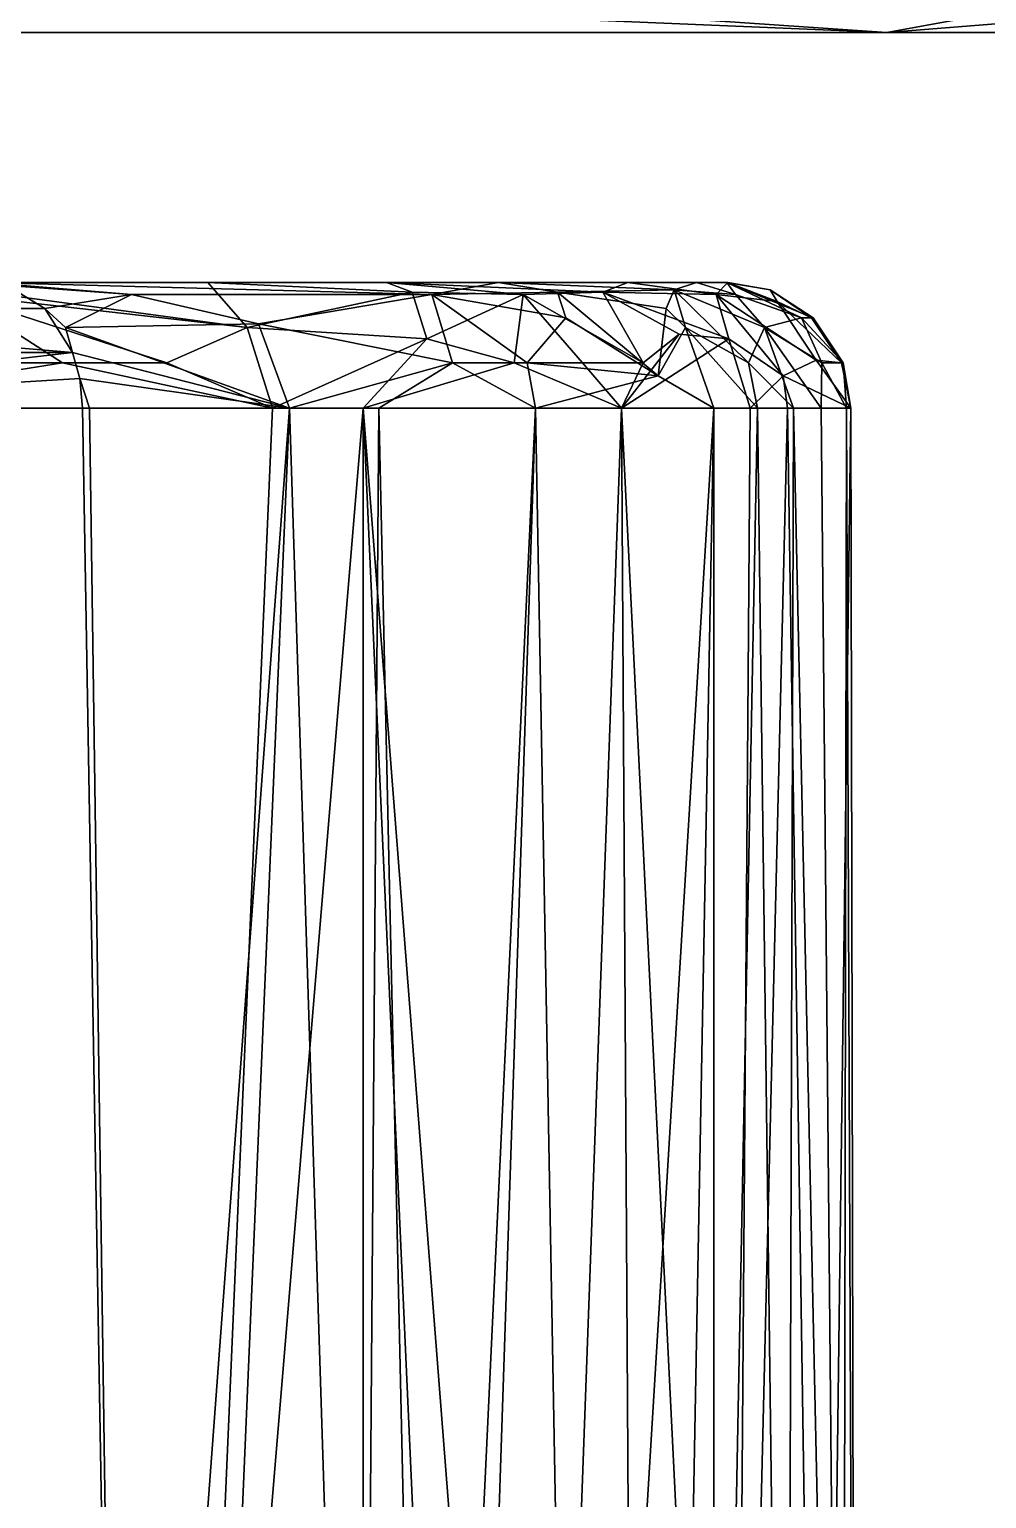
# Model space of a CAD drawing. Extents: x -30 to 83, y -53 to 60.
# Drawn here: x 11.24 to 12.003, y -10.468 to -9.298 of the extents above; entities that cross this region are included whole.
import ezdxf

# ---------------------------------------------------------------- set-up
doc = ezdxf.new("R2010")
doc.units = 0
doc.header["$MEASUREMENT"] = 0

msp = doc.modelspace()

# ---------------------------------------------------------------- linework, layer by layer
for points in [[(63.169998, -40), (-9.17, -40), (63.169998, 60)], [(-9.17, 60), (63.169998, 60), (-9.17, -40)], [(-7.187, 58, 2), (-7.187, -40, 2), (61.187, -40, 2)], [(61.187, 58, 2), (-7.187, 58, 2), (61.187, -40, 2)], [(-30, -1, 38), (30, -1, 38), (-30, -17, 38)], [(30, -17, 38), (-30, -17, 38), (30, -1, 38)], [(30, -2.998, 39.998001), (-30, -2.998, 39.998001), (-30, -15.003, 39.998001)], [(-30, -15.003, 39.998001), (30, -15.003, 39.998001), (30, -2.998, 39.998001)], [(5, -15, 40), (5, -3, 40), (75, -15, 40)], [(75, -3, 40), (75, -15, 40), (5, -3, 40)], [(9.998001, -13.003, 41.998001), (21.252998, -13.003, 41.998001), (21.252998, -7.997999, 41.998001)], [(9.998001, -13.003, 41.998001), (21.252998, -7.997999, 41.998001), (9.998001, -7.997999, 41.998001)], [(12.45645, -9.300889, 55.82663), (11.954181, -9.227969, 55.281662), (12.40958, -9.19136, 55.564041)], [(11.954181, -9.227969, 55.281662), (12.45645, -9.300889, 55.82663), (11.856, -9.285819, 55.314171)], [(11.92339, -9.300889, 65.54615), (12.6092, -9.300889, 65.051941), (12.91115, -9.222079, 64.993118)], [(12.284801, -9.234869, 65.492706), (11.92339, -9.300889, 65.54615), (12.91115, -9.222079, 64.993118)], [(11.92339, -9.300889, 65.54615), (12.284801, -9.234869, 65.492706), (11.58002, -9.27745, 65.868347)], [(11.12532, -9.300889, 55.016499), (10.622001, -9.247659, 54.67461), (11.34986, -9.269609, 55.000359)], [(11.92339, -9.300889, 65.54615), (10.86974, -9.256469, 66.227882), (10.82551, -9.300889, 66.111122)], [(11.92339, -9.300889, 65.54615), (11.58002, -9.27745, 65.868347), (10.86974, -9.256469, 66.227882)], [(12.45645, -9.300889, 55.82663), (11.12532, -9.300889, 55.016499), (11.34986, -9.269609, 55.000359)], [(11.856, -9.285819, 55.314171), (12.45645, -9.300889, 55.82663), (11.34986, -9.269609, 55.000359)], [(10.82551, -9.300889, 66.111122), (9.70201, -9.300889, 62.79063), (11.92339, -9.300889, 65.54615)], [(9.964021, -9.300889, 62.657131), (11.92339, -9.300889, 65.54615), (9.70201, -9.300889, 62.79063)], [(10.360741, -9.300889, 58.63155), (9.964021, -9.300889, 58.343311), (12.45645, -9.300889, 55.82663)], [(12.45645, -9.300889, 55.82663), (9.964021, -9.300889, 58.343311), (11.12532, -9.300889, 55.016499)], [(10.360741, -9.300889, 62.368889), (11.92339, -9.300889, 65.54615), (9.964021, -9.300889, 62.657131)], [(10.56867, -9.300889, 58.839481), (10.360741, -9.300889, 58.63155), (12.989381, -9.300889, 56.30484)], [(12.6092, -9.300889, 65.051941), (10.360741, -9.300889, 62.368889), (13.07431, -9.300889, 64.596634)], [(11.92339, -9.300889, 65.54615), (10.360741, -9.300889, 62.368889), (12.6092, -9.300889, 65.051941)], [(12.45645, -9.300889, 55.82663), (12.989381, -9.300889, 56.30484), (10.360741, -9.300889, 58.63155)], [(10.56867, -9.300889, 62.160961), (13.07431, -9.300889, 64.596634), (10.360741, -9.300889, 62.368889)], [(10.56867, -9.300889, 62.160961), (10.856911, -9.300889, 61.76424), (13.07431, -9.300889, 64.596634)], [(10.856911, -9.300889, 59.236198), (10.56867, -9.300889, 58.839481), (13.72134, -9.300889, 57.218578)], [(13.337211, -9.300889, 56.692822), (13.72134, -9.300889, 57.218578), (10.56867, -9.300889, 58.839481)], [(12.989381, -9.300889, 56.30484), (13.337211, -9.300889, 56.692822), (10.56867, -9.300889, 58.839481)], [(13.72134, -9.300889, 57.218578), (14.01441, -9.300889, 57.703011), (10.856911, -9.300889, 59.236198)], [(10.990411, -9.300889, 59.498211), (10.856911, -9.300889, 59.236198), (14.01441, -9.300889, 57.703011)], [(13.07431, -9.300889, 64.596634), (10.856911, -9.300889, 61.76424), (14.19392, -9.300889, 63.061588)], [(10.990411, -9.300889, 61.502232), (14.19392, -9.300889, 63.061588), (10.856911, -9.300889, 61.76424)], [(11.141951, -9.300889, 61.035851), (14.19392, -9.300889, 63.061588), (10.990411, -9.300889, 61.502232)], [(10.990411, -9.300889, 59.498211), (14.01441, -9.300889, 57.703011), (11.141951, -9.300889, 59.964592)], [(14.01441, -9.300889, 57.703011), (14.374761, -9.300889, 57.998539), (11.141951, -9.300889, 59.964592)], [(11.18795, -9.300889, 60.255032), (11.141951, -9.300889, 59.964592), (14.374761, -9.300889, 57.998539)], [(11.18795, -9.300889, 60.745411), (14.19392, -9.300889, 63.061588), (11.141951, -9.300889, 61.035851)], [(11.18795, -9.300889, 60.255032), (14.374761, -9.300889, 57.998539), (11.18795, -9.300889, 60.745411)], [(11.18795, -9.300889, 60.745411), (14.374761, -9.300889, 57.998539), (14.19392, -9.300889, 63.061588)], [(10.553878, -9.5, 59.000187), (10.776504, -9.5, 59.437122), (11.382459, -9.5, 58.733051)], [(11.147848, -9.5, 58.365673), (10.553878, -9.5, 59.000187), (11.382459, -9.5, 58.733051)], [(10.776504, -9.5, 61.259197), (11.613916, -9.5, 61.412865), (10.867374, -9.5, 60.97953)], [(10.867374, -9.5, 59.716793), (11.524714, -9.5, 59.027435), (10.776504, -9.5, 59.437122)], [(10.776504, -9.5, 61.259197), (11.205951, -9.5, 62.250385), (11.613916, -9.5, 61.412865)], [(11.524714, -9.5, 59.027435), (11.382459, -9.5, 58.733051), (10.776504, -9.5, 59.437122)], [(10.860798, -9.52066, 62.759132), (11.252698, -9.52066, 62.289379), (11.222575, -9.50237, 62.264252)], [(11.613916, -9.5, 61.412865), (11.771729, -9.5, 60.770161), (10.867374, -9.5, 60.97953)], [(10.867374, -9.5, 59.716793), (10.944081, -9.5, 60.201134), (11.716928, -9.5, 59.613789)], [(11.716928, -9.5, 59.613789), (11.524714, -9.5, 59.027435), (10.867374, -9.5, 59.716793)], [(10.944081, -9.5, 60.49519), (10.867374, -9.5, 60.97953), (11.771729, -9.5, 60.770161)], [(11.796527, -9.5, 60.262283), (11.716928, -9.5, 59.613789), (10.944081, -9.5, 60.201134)], [(11.771729, -9.5, 60.770161), (11.795798, -9.5, 60.480377), (10.944081, -9.5, 60.49519)], [(11.795798, -9.5, 60.480377), (11.796527, -9.5, 60.262283), (10.944081, -9.5, 60.49519)], [(10.944081, -9.5, 60.201134), (10.944081, -9.5, 60.49519), (11.796527, -9.5, 60.262283)], [(11.382459, -9.5, 58.733051), (11.413692, -9.53572, 58.630966), (11.147848, -9.5, 58.365673)], [(11.413692, -9.53572, 58.630966), (11.181902, -9.50937, 58.340656), (11.147848, -9.5, 58.365673)], [(11.178275, -9.56397, 58.250622), (11.181902, -9.50937, 58.340656), (11.266734, -9.56397, 58.371067)], [(11.181902, -9.50937, 58.340656), (11.413692, -9.53572, 58.630966), (11.34989, -9.56397, 58.495251)], [(11.266734, -9.56397, 58.371067), (11.181902, -9.50937, 58.340656), (11.34989, -9.56397, 58.495251)], [(11.205951, -9.5, 62.250385), (11.222575, -9.50237, 62.264252), (11.321712, -9.50937, 62.151382)], [(11.613916, -9.5, 61.412865), (11.205951, -9.5, 62.250385), (11.560813, -9.50937, 61.69537)], [(11.560813, -9.50937, 61.69537), (11.205951, -9.5, 62.250385), (11.321712, -9.50937, 62.151382)], [(11.252698, -9.52066, 62.289379), (11.321712, -9.50937, 62.151382), (11.222575, -9.50237, 62.264252)], [(11.252698, -9.52066, 62.289379), (11.269011, -9.53572, 62.293884), (11.321712, -9.50937, 62.151382)], [(11.422913, -9.53272, 62.039558), (11.321712, -9.50937, 62.151382), (11.269011, -9.53572, 62.293884)], [(11.321712, -9.50937, 62.151382), (11.422913, -9.53272, 62.039558), (11.560813, -9.50937, 61.69537)], [(11.382459, -9.5, 58.733051), (11.524714, -9.5, 59.027435), (11.545348, -9.50762, 58.978474)], [(11.545348, -9.50762, 58.978474), (11.413692, -9.53572, 58.630966), (11.382459, -9.5, 58.733051)], [(11.545348, -9.50762, 58.978474), (11.55691, -9.54477, 58.892017), (11.413692, -9.53572, 58.630966)], [(11.422913, -9.53272, 62.039558), (11.577359, -9.56397, 61.783955), (11.560813, -9.50937, 61.69537)], [(11.545348, -9.50762, 58.978474), (11.524714, -9.5, 59.027435), (11.633546, -9.50937, 59.180969)], [(11.716928, -9.5, 59.613789), (11.697072, -9.50762, 59.392506), (11.524714, -9.5, 59.027435)], [(11.697072, -9.50762, 59.392506), (11.633546, -9.50937, 59.180969), (11.524714, -9.5, 59.027435)], [(11.633546, -9.50937, 59.180969), (11.55691, -9.54477, 58.892017), (11.545348, -9.50762, 58.978474)], [(11.626404, -9.56397, 59.024456), (11.55691, -9.54477, 58.892017), (11.633546, -9.50937, 59.180969)], [(11.613916, -9.5, 61.412865), (11.560813, -9.50937, 61.69537), (11.661066, -9.50762, 61.418648)], [(11.560813, -9.50937, 61.69537), (11.667571, -9.52819, 61.499146), (11.661066, -9.50762, 61.418648)], [(11.667571, -9.52819, 61.499146), (11.560813, -9.50937, 61.69537), (11.636727, -9.56397, 61.646805)], [(11.577359, -9.56397, 61.783955), (11.636727, -9.56397, 61.646805), (11.560813, -9.50937, 61.69537)], [(11.613916, -9.5, 61.412865), (11.661066, -9.50762, 61.418648), (11.753839, -9.50587, 61.063526)], [(11.613916, -9.5, 61.412865), (11.753839, -9.50587, 61.063526), (11.771729, -9.5, 60.770161)], [(11.626404, -9.56397, 59.024456), (11.633546, -9.50937, 59.180969), (11.680858, -9.56397, 59.163635)], [(11.633546, -9.50937, 59.180969), (11.697072, -9.50762, 59.392506), (11.729224, -9.56397, 59.305042)], [(11.680858, -9.56397, 59.163635), (11.633546, -9.50937, 59.180969), (11.729224, -9.56397, 59.305042)], [(11.747651, -9.52066, 61.213654), (11.753839, -9.50587, 61.063526), (11.661066, -9.50762, 61.418648)], [(11.667571, -9.52819, 61.499146), (11.741103, -9.57412, 61.366585), (11.661066, -9.50762, 61.418648)], [(11.661066, -9.50762, 61.418648), (11.741103, -9.57412, 61.366585), (11.747651, -9.52066, 61.213654)], [(11.697072, -9.50762, 59.392506), (11.716928, -9.5, 59.613789), (11.787313, -9.50937, 59.748875)], [(11.757961, -9.54101, 59.452053), (11.697072, -9.50762, 59.392506), (11.797566, -9.54477, 59.595673)], [(11.787313, -9.50937, 59.748875), (11.797566, -9.54477, 59.595673), (11.697072, -9.50762, 59.392506)], [(11.757961, -9.54101, 59.452053), (11.729224, -9.56397, 59.305042), (11.697072, -9.50762, 59.392506)], [(11.796527, -9.5, 60.262283), (11.787313, -9.50937, 59.748875), (11.716928, -9.5, 59.613789)], [(11.747651, -9.52066, 61.213654), (11.762868, -9.53572, 61.21764), (11.753839, -9.50587, 61.063526)], [(11.802792, -9.50937, 60.84832), (11.771729, -9.5, 60.770161), (11.753839, -9.50587, 61.063526)], [(11.762868, -9.53572, 61.21764), (11.813165, -9.56397, 61.076366), (11.753839, -9.50587, 61.063526)], [(11.753839, -9.50587, 61.063526), (11.813165, -9.56397, 61.076366), (11.82578, -9.53572, 60.926941)], [(11.82578, -9.53572, 60.926941), (11.802792, -9.50937, 60.84832), (11.753839, -9.50587, 61.063526)], [(11.771729, -9.5, 60.770161), (11.802792, -9.50937, 60.84832), (11.795798, -9.5, 60.480377)], [(11.835976, -9.51502, 60.039833), (11.787313, -9.50937, 59.748875), (11.796527, -9.5, 60.262283)], [(11.867003, -9.56171, 59.962067), (11.840792, -9.57412, 59.739277), (11.787313, -9.50937, 59.748875)], [(11.787313, -9.50937, 59.748875), (11.840792, -9.57412, 59.739277), (11.797566, -9.54477, 59.595673)], [(11.867003, -9.56171, 59.962067), (11.787313, -9.50937, 59.748875), (11.835976, -9.51502, 60.039833)], [(11.802792, -9.50937, 60.84832), (11.855414, -9.52819, 60.631222), (11.795798, -9.5, 60.480377)], [(11.855414, -9.52819, 60.631222), (11.864487, -9.52819, 60.483089), (11.795798, -9.5, 60.480377)], [(11.795798, -9.5, 60.480377), (11.864487, -9.52819, 60.483089), (11.83034, -9.50587, 60.334846)], [(11.796527, -9.5, 60.262283), (11.795798, -9.5, 60.480377), (11.83034, -9.50587, 60.334846)], [(11.83034, -9.50587, 60.334846), (11.835976, -9.51502, 60.039833), (11.796527, -9.5, 60.262283)], [(11.855414, -9.52819, 60.631222), (11.802792, -9.50937, 60.84832), (11.82578, -9.53572, 60.926941)], [(11.863319, -9.52819, 60.18634), (11.83034, -9.50587, 60.334846), (11.864487, -9.52819, 60.483089)], [(11.835976, -9.51502, 60.039833), (11.83034, -9.50587, 60.334846), (11.863319, -9.52819, 60.18634)], [(11.252698, -9.52066, 62.289379), (10.860798, -9.52066, 62.759132), (11.274809, -9.55578, 62.307831)], [(10.882902, -9.55578, 62.777573), (11.274809, -9.55578, 62.307831), (10.860798, -9.52066, 62.759132)], [(11.274809, -9.55578, 62.307831), (11.269011, -9.53572, 62.293884), (11.252698, -9.52066, 62.289379)], [(11.762868, -9.53572, 61.21764), (11.747651, -9.52066, 61.213654), (11.741103, -9.57412, 61.366585)], [(11.863319, -9.52819, 60.18634), (11.887198, -9.56397, 60.1852), (11.835976, -9.51502, 60.039833)], [(11.867003, -9.56171, 59.962067), (11.835976, -9.51502, 60.039833), (11.887198, -9.56397, 60.1852)], [(11.422913, -9.53272, 62.039558), (11.269011, -9.53572, 62.293884), (11.447449, -9.6, 62.05352)], [(11.422913, -9.53272, 62.039558), (11.447449, -9.6, 62.05352), (11.577359, -9.56397, 61.783955)], [(11.741103, -9.57412, 61.366585), (11.667571, -9.52819, 61.499146), (11.636727, -9.56397, 61.646805)], [(11.82578, -9.53572, 60.926941), (11.871437, -9.56397, 60.70752), (11.855414, -9.52819, 60.631222)], [(11.864487, -9.52819, 60.483089), (11.855414, -9.52819, 60.631222), (11.88838, -9.56397, 60.484032)], [(11.871437, -9.56397, 60.70752), (11.88838, -9.56397, 60.484032), (11.855414, -9.52819, 60.631222)], [(11.863319, -9.52819, 60.18634), (11.864487, -9.52819, 60.483089), (11.887198, -9.56397, 60.1852)], [(11.88838, -9.56397, 60.484032), (11.887198, -9.56397, 60.1852), (11.864487, -9.52819, 60.483089)], [(11.274809, -9.55578, 62.307831), (11.447449, -9.6, 62.05352), (11.269011, -9.53572, 62.293884)], [(11.34989, -9.56397, 58.495251), (11.413692, -9.53572, 58.630966), (11.433929, -9.6, 58.619244)], [(11.55691, -9.54477, 58.892017), (11.433929, -9.6, 58.619244), (11.413692, -9.53572, 58.630966)], [(11.757961, -9.54101, 59.452053), (11.797566, -9.54477, 59.595673), (11.711999, -9.6, 59.231956)], [(11.757961, -9.54101, 59.452053), (11.711999, -9.6, 59.231956), (11.729224, -9.56397, 59.305042)], [(11.762868, -9.53572, 61.21764), (11.741103, -9.57412, 61.366585), (11.785496, -9.6, 61.223579)], [(11.813165, -9.56397, 61.076366), (11.762868, -9.53572, 61.21764), (11.820349, -9.6, 61.077923)], [(11.785496, -9.6, 61.223579), (11.820349, -9.6, 61.077923), (11.762868, -9.53572, 61.21764)], [(11.848838, -9.6, 60.930893), (11.82578, -9.53572, 60.926941), (11.813165, -9.56397, 61.076366)], [(11.871437, -9.56397, 60.70752), (11.82578, -9.53572, 60.926941), (11.870929, -9.6, 60.782757)], [(11.848838, -9.6, 60.930893), (11.870929, -9.6, 60.782757), (11.82578, -9.53572, 60.926941)], [(10.882902, -9.55578, 62.777573), (10.890836, -9.6, 62.784191), (11.274809, -9.55578, 62.307831)], [(11.274809, -9.55578, 62.307831), (10.890836, -9.6, 62.784191), (11.280522, -9.57624, 62.312595)], [(11.274809, -9.55578, 62.307831), (11.280522, -9.57624, 62.312595), (11.447449, -9.6, 62.05352)], [(11.50616, -9.6, 58.750446), (11.433929, -9.6, 58.619244), (11.55691, -9.54477, 58.892017)], [(11.626404, -9.56397, 59.024456), (11.50616, -9.6, 58.750446), (11.55691, -9.54477, 58.892017)], [(11.814494, -9.6, 59.591869), (11.711999, -9.6, 59.231956), (11.797566, -9.54477, 59.595673)], [(11.797566, -9.54477, 59.595673), (11.840792, -9.57412, 59.739277), (11.814494, -9.6, 59.591869)], [(11.040905, -9.6, 58.073101), (11.266734, -9.56397, 58.371067), (11.433929, -9.6, 58.619244)], [(11.266734, -9.56397, 58.371067), (11.040905, -9.6, 58.073101), (11.178275, -9.56397, 58.250622)], [(11.34989, -9.56397, 58.495251), (11.433929, -9.6, 58.619244), (11.266734, -9.56397, 58.371067)], [(11.577359, -9.56397, 61.783955), (11.447449, -9.6, 62.05352), (11.518641, -9.6, 61.921757)], [(11.50616, -9.6, 58.750446), (11.626404, -9.56397, 59.024456), (11.711999, -9.6, 59.231956)], [(11.577359, -9.56397, 61.783955), (11.518641, -9.6, 61.921757), (11.643537, -9.6, 61.64957)], [(11.636727, -9.56397, 61.646805), (11.577359, -9.56397, 61.783955), (11.643537, -9.6, 61.64957)], [(11.680858, -9.56397, 59.163635), (11.711999, -9.6, 59.231956), (11.626404, -9.56397, 59.024456)], [(11.636727, -9.56397, 61.646805), (11.643537, -9.6, 61.64957), (11.741103, -9.57412, 61.366585)], [(11.729224, -9.56397, 59.305042), (11.711999, -9.6, 59.231956), (11.680858, -9.56397, 59.163635)], [(11.813165, -9.56397, 61.076366), (11.820349, -9.6, 61.077923), (11.848838, -9.6, 60.930893)], [(11.867003, -9.56171, 59.962067), (11.894546, -9.6, 60.184853), (11.840792, -9.57412, 59.739277)], [(11.887198, -9.56397, 60.1852), (11.894546, -9.6, 60.184853), (11.867003, -9.56171, 59.962067)], [(11.891145, -9.6, 60.559063), (11.871437, -9.56397, 60.70752), (11.870929, -9.6, 60.782757)], [(11.88838, -9.56397, 60.484032), (11.871437, -9.56397, 60.70752), (11.891145, -9.6, 60.559063)], [(11.887198, -9.56397, 60.1852), (11.88838, -9.56397, 60.484032), (11.894546, -9.6, 60.184853)], [(11.891145, -9.6, 60.559063), (11.894546, -9.6, 60.184853), (11.88838, -9.56397, 60.484032)], [(11.280522, -9.57624, 62.312595), (10.890836, -9.6, 62.784191), (11.282743, -9.6, 62.314449)], [(11.282743, -9.6, 62.314449), (11.288265, -9.6, 62.307171), (11.280522, -9.57624, 62.312595)], [(11.288265, -9.6, 62.307171), (11.447449, -9.6, 62.05352), (11.280522, -9.57624, 62.312595)], [(11.643537, -9.6, 61.64957), (11.785496, -9.6, 61.223579), (11.741103, -9.57412, 61.366585)], [(11.844151, -9.6, 59.738678), (11.814494, -9.6, 59.591869), (11.840792, -9.57412, 59.739277)], [(11.844151, -9.6, 59.738678), (11.840792, -9.57412, 59.739277), (11.894546, -9.6, 60.184853)], [(11.282743, -9.6, 62.314449), (10.890836, -9.6, 62.784191), (11.313806, -11.4, 62.269073)], [(10.890836, -12.9, 62.784191), (11.313806, -11.4, 62.269073), (10.890836, -9.6, 62.784191)], [(11.433929, -9.6, 58.619244), (11.356084, -11.4, 58.491291), (11.040905, -9.6, 58.073101)], [(11.227978, -11.4, 58.304508), (11.040905, -9.6, 58.073101), (11.356084, -11.4, 58.491291)], [(11.288265, -9.6, 62.307171), (11.282743, -9.6, 62.314449), (11.313806, -11.4, 62.269073)], [(11.447449, -9.6, 62.05352), (11.288265, -9.6, 62.307171), (11.313806, -11.4, 62.269073)], [(11.370615, -11.4, 62.182072), (11.447449, -9.6, 62.05352), (11.313806, -11.4, 62.269073)], [(11.433929, -9.6, 58.619244), (11.50616, -9.6, 58.750446), (11.356084, -11.4, 58.491291)], [(11.356084, -11.4, 58.491291), (11.50616, -9.6, 58.750446), (11.50616, -11.4, 58.750446)], [(11.50493, -11.4, 61.947941), (11.447449, -9.6, 62.05352), (11.370615, -11.4, 62.182072)], [(11.518641, -9.6, 61.921757), (11.447449, -9.6, 62.05352), (11.50493, -11.4, 61.947941)], [(11.558691, -11.4, 61.841019), (11.518641, -9.6, 61.921757), (11.50493, -11.4, 61.947941)], [(11.50616, -11.4, 58.750446), (11.50616, -9.6, 58.750446), (11.587209, -11.4, 58.916656)], [(11.587209, -11.4, 58.916656), (11.50616, -9.6, 58.750446), (11.646288, -11.4, 59.053986)], [(11.50616, -9.6, 58.750446), (11.711999, -9.6, 59.231956), (11.646288, -11.4, 59.053986)], [(11.643537, -9.6, 61.64957), (11.518641, -9.6, 61.921757), (11.558691, -11.4, 61.841019)], [(11.584041, -11.4, 61.787018), (11.643537, -9.6, 61.64957), (11.558691, -11.4, 61.841019)], [(11.676064, -11.4, 61.566669), (11.643537, -9.6, 61.64957), (11.584041, -11.4, 61.787018)], [(11.785496, -9.6, 61.223579), (11.643537, -9.6, 61.64957), (11.676064, -11.4, 61.566669)], [(11.646288, -11.4, 59.053986), (11.711999, -9.6, 59.231956), (11.722832, -11.4, 59.264709)], [(11.752163, -11.4, 61.339985), (11.785496, -9.6, 61.223579), (11.676064, -11.4, 61.566669)], [(11.800791, -11.4, 59.535679), (11.722832, -11.4, 59.264709), (11.711999, -9.6, 59.231956)], [(11.711999, -9.6, 59.231956), (11.814494, -9.6, 59.591869), (11.800791, -11.4, 59.535679)], [(11.785496, -11.4, 61.223579), (11.785496, -9.6, 61.223579), (11.752163, -11.4, 61.339985)], [(11.843252, -11.4, 60.961823), (11.820349, -9.6, 61.077923), (11.785496, -11.4, 61.223579)], [(11.820349, -9.6, 61.077923), (11.785496, -9.6, 61.223579), (11.785496, -11.4, 61.223579)], [(11.814494, -9.6, 59.591869), (11.844151, -9.6, 59.738678), (11.800791, -11.4, 59.535679)], [(11.800791, -11.4, 59.535679), (11.844151, -9.6, 59.738678), (11.871536, -11.4, 59.919674)], [(11.848838, -9.6, 60.930893), (11.820349, -9.6, 61.077923), (11.843252, -11.4, 60.961823)], [(11.888103, -11.4, 60.607174), (11.848838, -9.6, 60.930893), (11.843252, -11.4, 60.961823)], [(11.894546, -9.6, 60.184853), (11.871536, -11.4, 59.919674), (11.844151, -9.6, 59.738678)], [(11.870929, -9.6, 60.782757), (11.848838, -9.6, 60.930893), (11.888103, -11.4, 60.607174)], [(11.891145, -9.6, 60.559063), (11.870929, -9.6, 60.782757), (11.888103, -11.4, 60.607174)], [(11.871536, -11.4, 59.919674), (11.894546, -9.6, 60.184853), (11.898385, -11.4, 60.334583)], [(11.888103, -11.4, 60.607174), (11.898385, -11.4, 60.334583), (11.891145, -9.6, 60.559063)], [(11.894546, -9.6, 60.184853), (11.891145, -9.6, 60.559063), (11.898385, -11.4, 60.334583)]]:
    msp.add_3dface(points)

doc.saveas('drawing.dxf')
